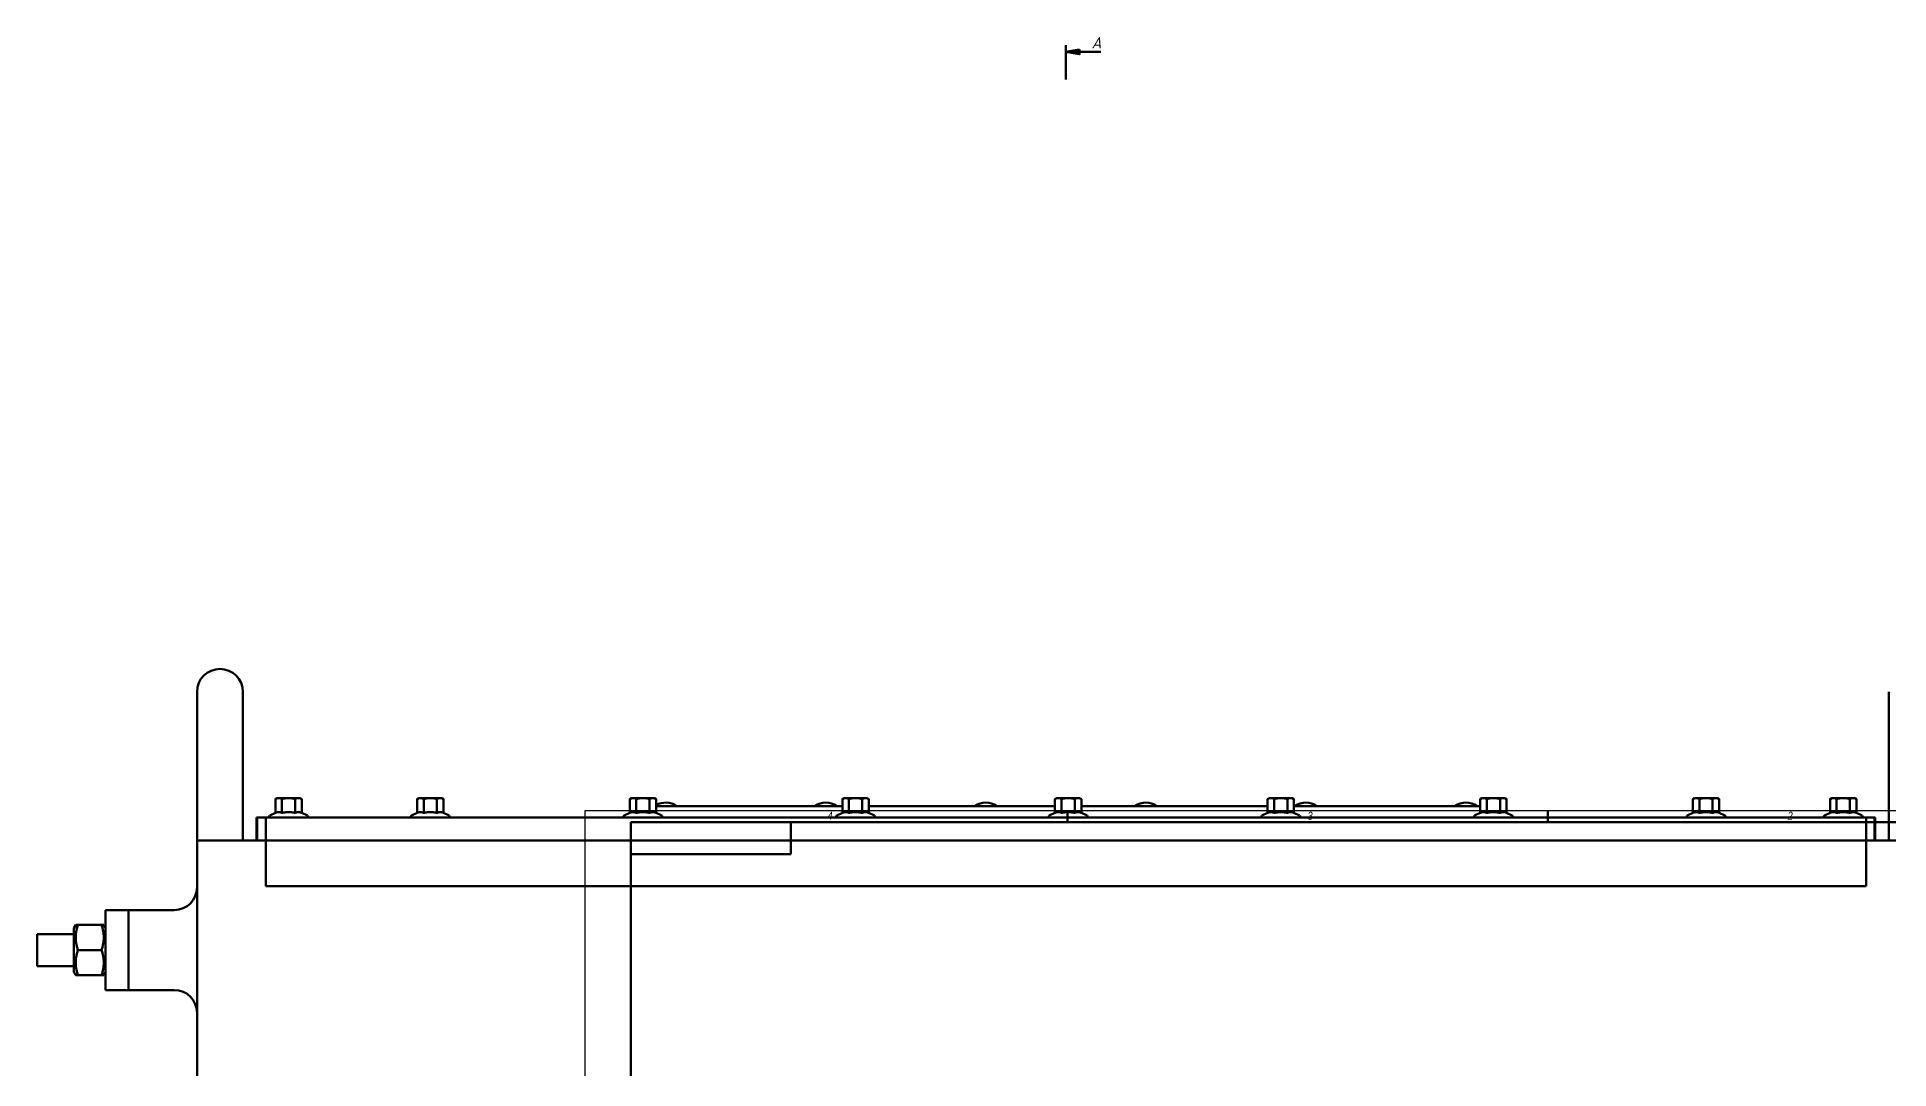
# Model space of a CAD drawing. Header units: millimetres. Extents: x -3927 to 2971, y -407 to 932.
# Drawn here: x -240 to 570, y 481 to 932 of the extents above; entities that cross this region are included whole.
import ezdxf
from ezdxf.enums import TextEntityAlignment as Align

# ---------------------------------------------------------------- set-up
doc = ezdxf.new("R2018")
doc.units = ezdxf.units.MM
doc.linetypes.add('CHAIN', pattern=[0.7087, 0.4724, -0.0591, 0.1181, -0.0591])
for name, color, linetype, lineweight in [('Видимый контур (ГОСТ)', 7, 'Continuous', 50), ('Кромка (ГОСТ)', 7, 'Continuous', 50), ('Линия  разреза (ГОСТ)', 7, 'CHAIN', 70), ('Обозначение (ГОСТ)', 7, 'Continuous', 25), ('Эскизная геометрия (ГОСТ)', 7, 'Continuous', 50)]:
    doc.layers.add(name, color=color, linetype=linetype, lineweight=lineweight)
doc.styles.add('Альтернативный текст (ГОСТ)', font='', dxfattribs={"width": 0.8})
doc.styles.add('Стиль текста110', font='GOST Common Italic.ttf', dxfattribs={"width": 0.8})
doc.styles.add('Увеличенный текст (ГОСТ)', font='GOST Common Italic.ttf')
doc.styles.get('Альтернативный текст (ГОСТ)').set_extended_font_data('Arial', italic=True)

# ---------------------------------------------------------------- blocks, each defined once
blk = doc.blocks.new('Рамки ГОСТ - A1')
at = {"layer": 'Кромка (ГОСТ)', "lineweight": 25}
for p, q in [((0, 0), (0, 594)), ((0, 594), (841, 594)), ((841, 594), (841, 0)), ((841, 0), (0, 0))]:
    blk.add_line(p, q, dxfattribs=at)
at = {"layer": 'Кромка (ГОСТ)'}
for p, q in [((211, 589), (211, 594)), ((421, 589), (421, 594)), ((631, 589), (631, 594)), ((836, 589), (20, 589)), ((20, 589), (20, 5)), ((836, 5), (836, 589)), ((836, 297), (841, 297)), ((20, 5), (836, 5)), ((211, 5), (211, 0)), ((421, 5), (421, 0)), ((631, 5), (631, 0))]:
    blk.add_line(p, q, dxfattribs=at)
at = {"layer": 'Кромка (ГОСТ)', "attachment_point": 1, "style": 'Альтернативный текст (ГОСТ)'}
for s, insert, char_height in [('\\A1;\\fArial|b0|i1;\\H3.5000;4', (106, 593.5), 3.5), ('\\A1;\\fArial|b0|i1;\\H3.5000;3', (316, 593.5), 3.5), ('\\A1;\\fArial|b0|i1;\\H3.5000;2', (526, 593.5), 3.5), ('\\A1;\\fArial|b0|i1;\\H3.5000;1', (736, 593.5), 3.5), ('\\A1;\\fArial|b0|i1;\\H3.5000;B', (16, 455.5), 3.5), ('\\A1;\\fArial|b0|i1;\\H3.5000;B', (837, 445.5), 3.5), ('\\A1;\\fArial|b0|i1;\\H3.5000;A', (16, 155), 3.5), ('\\A1;\\fArial|b0|i1;\\H3.5000;A', (837, 148.5), 3.5), ('\\A1;\\fArial|b0|i1;\\H3.5000;4', (106, 4.5), 3.5), ('\\A1;\\fArial|b0|i1;\\H3.5000;3', (316, 4.5), 3.5), ('\\A1;\\fArial|b0|i1;\\H3.5000;2', (526, 4.5), 3.5), ('\\A1;\\fArial|b0|i1;\\H3.5000;1', (736, 4.5), 3.5), ('\\A1;\\fGOST Common|b0|i1;\\H3.1700;Формат A1', (791, 4.5), 3.17)]:
    blk.add_mtext(s, dxfattribs=dict(at, insert=insert, char_height=char_height))
blk = doc.blocks.new('ГОСТ - Доп. графы 3')
at = {"layer": 'Эскизная геометрия (ГОСТ)'}
for p, q in [((0, 0), (70, 0)), ((70, 0), (70, -14)), ((70, -14), (0, -14))]:
    blk.add_line(p, q, dxfattribs=at)
at = {"layer": 'Обозначение (ГОСТ)', "style": 'Стиль текста110', "width": 0.8}
blk.add_attdef('ОБОЗНАЧЕНИЕ', text='', height=5, rotation=180, dxfattribs=at).set_placement((34.94, -6.97), align=Align.MIDDLE_CENTER)
blk = doc.blocks.new('2dTransSection0')
at = {"layer": 'Линия  разреза (ГОСТ)', "linetype": 'Continuous', "lineweight": 140}
for p, q in [((210.25, 913.9), (210.25, 928.9)), ((210.25, -403.42), (210.25, -388.42))]:
    blk.add_line(p, q, dxfattribs=at)
at = {"layer": 'Линия  разреза (ГОСТ)', "linetype": 'Continuous'}
for p, q in [((216.25, 926.9), (210.25, 925.9)), ((216.25, 925.9), (210.25, 925.9)), ((210.25, 925.9), (216.25, 924.9)), ((216.25, 924.9), (216.25, 926.9)), ((225.55, 925.9), (216.25, 925.9)), ((216.25, -399.42), (210.25, -400.42)), ((216.25, -400.42), (210.25, -400.42)), ((210.25, -400.42), (216.25, -401.42)), ((216.25, -401.42), (216.25, -399.42)), ((225.55, -400.42), (216.25, -400.42))]:
    blk.add_line(p, q, dxfattribs=at)
at = {"layer": 'Линия  разреза (ГОСТ)', "linetype": 'Continuous', "flags": 128}
for points in [[(216.25, 926.9), (210.25, 925.9), (216.25, 924.9), (216.25, 926.9)], [(216.25, -399.42), (210.25, -400.42), (216.25, -401.42), (216.25, -399.42)]]:
    blk.add_lwpolyline(points, dxfattribs=at)
at = {"layer": 'Линия  разреза (ГОСТ)'}
for points in [[(216.25, 926.9), (210.25, 925.9), (216.25, 924.9), (216.25, 926.9)], [(216.25, -399.42), (210.25, -400.42), (216.25, -401.42), (216.25, -399.42)]]:
    blk.add_solid(points, dxfattribs=at)
at = {"layer": 'Линия  разреза (ГОСТ)', "char_height": 5, "attachment_point": 7, "style": 'Увеличенный текст (ГОСТ)'}
for insert in [(221.46, 927.4), (221.46, -406.92)]:
    blk.add_mtext('A', dxfattribs=dict(at, insert=insert))

msp = doc.modelspace()

# ---------------------------------------------------------------- linework, layer by layer
at = {"layer": 'Видимый контур (ГОСТ)'}
for p, q in [((-169.75, 591), (-169.75, 646)), ((-149.75, 646), (-149.75, 588.65)), ((570.25, 588.65), (570.25, 646)), ((-134.75, 599.5), (-135.52, 599.05)), ((-134.08, 599.5), (-134.75, 599.5)), ((-129.75, 599.5), (-134.08, 599.5)), ((-125.42, 599.5), (-129.75, 599.5)), ((-124.75, 599.5), (-125.42, 599.5)), ((-124.75, 599.5), (-123.98, 599.05)), ((-72.75, 599.5), (-73.52, 599.05)), ((-72.08, 599.5), (-72.75, 599.5)), ((-67.75, 599.5), (-72.08, 599.5)), ((-63.42, 599.5), (-67.75, 599.5)), ((-62.75, 599.5), (-63.42, 599.5)), ((-62.75, 599.5), (-61.98, 599.05)), ((20.25, 599.5), (19.48, 599.05)), ((20.92, 599.5), (20.25, 599.5)), ((25.25, 599.5), (20.92, 599.5)), ((29.58, 599.5), (25.25, 599.5)), ((30.25, 599.5), (29.58, 599.5)), ((30.25, 599.5), (31.02, 599.05)), ((113.25, 599.5), (112.48, 599.05)), ((113.92, 599.5), (113.25, 599.5)), ((118.25, 599.5), (113.92, 599.5)), ((122.58, 599.5), (118.25, 599.5)), ((123.25, 599.5), (122.58, 599.5)), ((123.25, 599.5), (124.02, 599.05)), ((206.25, 599.5), (205.48, 599.05)), ((206.92, 599.5), (206.25, 599.5)), ((211.25, 599.5), (206.92, 599.5)), ((215.58, 599.5), (211.25, 599.5)), ((216.25, 599.5), (215.58, 599.5)), ((216.25, 599.5), (217.02, 599.05)), ((299.25, 599.5), (298.48, 599.05)), ((299.92, 599.5), (299.25, 599.5)), ((304.25, 599.5), (299.92, 599.5)), ((308.58, 599.5), (304.25, 599.5)), ((309.25, 599.5), (308.58, 599.5)), ((309.25, 599.5), (310.02, 599.05)), ((392.25, 599.5), (391.48, 599.05)), ((392.92, 599.5), (392.25, 599.5)), ((397.25, 599.5), (392.92, 599.5)), ((401.58, 599.5), (397.25, 599.5)), ((402.25, 599.5), (401.58, 599.5)), ((402.25, 599.5), (403.02, 599.05)), ((485.25, 599.5), (484.48, 599.05)), ((485.92, 599.5), (485.25, 599.5)), ((490.25, 599.5), (485.92, 599.5)), ((494.58, 599.5), (490.25, 599.5)), ((495.25, 599.5), (494.58, 599.5)), ((495.25, 599.5), (496.02, 599.05)), ((545.25, 599.5), (544.48, 599.05)), ((545.92, 599.5), (545.25, 599.5)), ((550.25, 599.5), (545.92, 599.5)), ((554.58, 599.5), (550.25, 599.5)), ((555.25, 599.5), (554.58, 599.5)), ((555.25, 599.5), (556.02, 599.05)), ((-135.52, 592.98), (-138, 591.83)), ((-135.52, 592.98), (-135.52, 599.05)), ((-132.64, 592.98), (-132.64, 599.05)), ((-126.86, 592.98), (-126.86, 599.05)), ((-123.98, 592.98), (-123.98, 599.05)), ((-123.98, 592.98), (-121.5, 591.83)), ((-73.52, 592.98), (-76, 591.83)), ((-73.52, 592.98), (-73.52, 599.05)), ((-70.64, 592.98), (-70.64, 599.05)), ((-64.86, 592.98), (-64.86, 599.05)), ((-61.98, 592.98), (-61.98, 599.05)), ((-61.98, 592.98), (-59.5, 591.83)), ((19.48, 592.98), (17, 591.83)), ((19.48, 592.98), (19.48, 599.05)), ((22.36, 592.98), (22.36, 599.05)), ((28.14, 592.98), (28.14, 599.05)), ((31.02, 592.98), (31.02, 599.05)), ((112.48, 596), (31.02, 596)), ((31.02, 592.98), (33.5, 591.83)), ((112.48, 592.98), (110, 591.83)), ((112.48, 592.98), (112.48, 599.05)), ((115.36, 592.98), (115.36, 599.05)), ((121.14, 592.98), (121.14, 599.05)), ((124.02, 592.98), (124.02, 599.05)), ((205.48, 596), (124.02, 596)), ((124.02, 592.98), (126.5, 591.83)), ((205.48, 592.98), (203, 591.83)), ((205.48, 592.98), (205.48, 599.05)), ((208.36, 592.98), (208.36, 599.05)), ((214.14, 592.98), (214.14, 599.05)), ((217.02, 592.98), (217.02, 599.05)), ((298.48, 596), (217.02, 596)), ((217.02, 592.98), (219.5, 591.83)), ((298.48, 592.98), (296, 591.83)), ((298.48, 592.98), (298.48, 599.05)), ((301.36, 592.98), (301.36, 599.05)), ((307.14, 592.98), (307.14, 599.05)), ((310.02, 592.98), (310.02, 599.05)), ((391.48, 596), (310.02, 596)), ((310.02, 592.98), (312.5, 591.83)), ((391.48, 592.98), (389, 591.83)), ((391.48, 592.98), (391.48, 599.05)), ((394.36, 592.98), (394.36, 599.05)), ((400.14, 592.98), (400.14, 599.05)), ((403.02, 592.98), (403.02, 599.05)), ((403.02, 592.98), (405.5, 591.83)), ((484.48, 592.98), (482, 591.83)), ((484.48, 592.98), (484.48, 599.05)), ((487.36, 592.98), (487.36, 599.05)), ((493.14, 592.98), (493.14, 599.05)), ((496.02, 592.98), (496.02, 599.05)), ((496.02, 592.98), (498.5, 591.83)), ((544.48, 592.98), (542, 591.83)), ((544.48, 592.98), (544.48, 599.05)), ((547.36, 592.98), (547.36, 599.05)), ((553.14, 592.98), (553.14, 599.05)), ((556.02, 592.98), (556.02, 599.05)), ((556.02, 592.98), (558.5, 591.83)), ((-169.75, 591), (-169.75, 581)), ((-149.75, 581), (-149.75, 588.65)), ((-143.42, 591), (-143.75, 591)), ((-143.75, 581), (-143.75, 591)), ((-143.42, 591), (-139.75, 591)), ((-143.42, 581), (-143.42, 591)), ((-139.75, 591), (560.25, 591)), ((-139.75, 581), (-139.75, 591)), ((560.25, 591), (563.92, 591)), ((560.25, 581), (560.25, 591)), ((564.25, 591), (563.92, 591)), ((563.92, 581), (563.92, 591)), ((564.25, 581), (564.25, 591)), ((570.25, 588.65), (570.25, 581)), ((-169.75, -301.68), (-169.75, 581)), ((-169.75, 581), (-139.75, 581)), ((-143.42, 581), (-139.75, 581)), ((560.25, 581), (-139.75, 581)), ((-139.75, 581), (-139.75, 561)), ((-139.75, 581), (560.25, 581)), ((560.25, 581), (590.25, 581)), ((560.25, 561), (560.25, 581)), ((560.25, 581), (563.92, 581)), ((-139.75, 561), (560.25, 561)), ((-223.65, 542.6), (-222.84, 544)), ((-222.84, 544), (-221.86, 544)), ((-221.86, 544), (-211.54, 544)), ((-211.54, 544), (-210.56, 544)), ((-209.75, 542.6), (-210.56, 544)), ((-199.75, 550.5), (-209.75, 550.5)), ((-209.75, 550.5), (-209.75, 515.5)), ((-179.75, 550.5), (-199.75, 550.5)), ((-199.75, 515.5), (-199.75, 550.5)), ((-199.75, 550.5), (-199.75, 515.5)), ((-239.75, 526), (-239.75, 540)), ((-239.75, 540), (-223.65, 540)), ((-223.65, 542.6), (-223.65, 523.4)), ((-221.86, 533), (-211.54, 533)), ((-239.75, 526), (-223.65, 526)), ((-223.65, 523.4), (-222.84, 522)), ((-221.86, 522), (-222.84, 522)), ((-221.86, 522), (-211.54, 522)), ((-210.56, 522), (-211.54, 522)), ((-209.75, 523.4), (-210.56, 522)), ((-199.75, 515.5), (-209.75, 515.5)), ((-179.75, 515.5), (-199.75, 515.5))]:
    msp.add_line(p, q, dxfattribs=at)
for centre, radius, start, end in [((-159.75, 646), 10, 0, 180), ((-137.82, 591.43), 0.434, 115, 270), ((-121.68, 591.43), 0.434, 270, 65), ((-75.82, 591.43), 0.434, 115, 270), ((-59.68, 591.43), 0.434, 270, 65), ((17.18, 591.43), 0.434, 115, 270), ((35.25, 589), 8.5, 55.43968, 119.81724), ((33.32, 591.43), 0.434, 270, 65), ((105.25, 589), 8.5, 55.43968, 124.56032), ((110.18, 591.43), 0.434, 115, 270), ((126.32, 591.43), 0.434, 270, 65), ((175.25, 589), 8.5, 55.43968, 124.56032), ((203.18, 591.43), 0.434, 115, 270), ((219.32, 591.43), 0.434, 270, 65), ((245.25, 589), 8.5, 55.43968, 124.56032), ((296.18, 591.43), 0.434, 115, 270), ((315.25, 589), 8.5, 55.43968, 124.56032), ((312.32, 591.43), 0.434, 270, 65), ((385.25, 589), 8.5, 55.43968, 124.56032), ((389.18, 591.43), 0.434, 115, 270), ((405.32, 591.43), 0.434, 270, 65), ((482.18, 591.43), 0.434, 115, 270), ((498.32, 591.43), 0.434, 270, 65), ((542.18, 591.43), 0.434, 115, 270), ((558.32, 591.43), 0.434, 270, 65), ((-179.75, 560.5), 10, 270, 0), ((-179.75, 505.5), 10, 0, 90)]:
    msp.add_arc(centre, radius, start, end, dxfattribs=at)
for points, weights in [([(-134.08, 599.5), (-134.75, 599.5), (-135.52, 599.05)], [1, 1.13093581243, 1.18718660813]), ([(-132.64, 599.05), (-133.41, 599.5), (-134.08, 599.5)], [1.18718660813, 1.13093581243, 1]), ([(-129.75, 599.5), (-131.09, 599.5), (-132.64, 599.05)], [1, 1.13093581243, 1.18718660813]), ([(-126.86, 599.05), (-128.41, 599.5), (-129.75, 599.5)], [1.18718660813, 1.13093581243, 1]), ([(-125.42, 599.5), (-126.09, 599.5), (-126.86, 599.05)], [1, 1.13093581243, 1.18718660813]), ([(-123.98, 599.05), (-124.75, 599.5), (-125.42, 599.5)], [1.18718660813, 1.13093581243, 1]), ([(-72.08, 599.5), (-72.75, 599.5), (-73.52, 599.05)], [1, 1.13093581243, 1.18718660813]), ([(-70.64, 599.05), (-71.41, 599.5), (-72.08, 599.5)], [1.18718660813, 1.13093581243, 1]), ([(-67.75, 599.5), (-69.09, 599.5), (-70.64, 599.05)], [1, 1.13093581243, 1.18718660813]), ([(-64.86, 599.05), (-66.41, 599.5), (-67.75, 599.5)], [1.18718660813, 1.13093581243, 1]), ([(-63.42, 599.5), (-64.09, 599.5), (-64.86, 599.05)], [1, 1.13093581243, 1.18718660813]), ([(-61.98, 599.05), (-62.75, 599.5), (-63.42, 599.5)], [1.18718660813, 1.13093581243, 1]), ([(20.92, 599.5), (20.25, 599.5), (19.48, 599.05)], [1, 1.13093581243, 1.18718660813]), ([(22.36, 599.05), (21.59, 599.5), (20.92, 599.5)], [1.18718660813, 1.13093581243, 1]), ([(25.25, 599.5), (23.91, 599.5), (22.36, 599.05)], [1, 1.13093581243, 1.18718660813]), ([(28.14, 599.05), (26.59, 599.5), (25.25, 599.5)], [1.18718660813, 1.13093581243, 1]), ([(29.58, 599.5), (28.91, 599.5), (28.14, 599.05)], [1, 1.13093581243, 1.18718660813]), ([(31.02, 599.05), (30.25, 599.5), (29.58, 599.5)], [1.18718660813, 1.13093581243, 1]), ([(113.92, 599.5), (113.25, 599.5), (112.48, 599.05)], [1, 1.13093581243, 1.18718660813]), ([(115.36, 599.05), (114.59, 599.5), (113.92, 599.5)], [1.18718660813, 1.13093581243, 1]), ([(118.25, 599.5), (116.91, 599.5), (115.36, 599.05)], [1, 1.13093581243, 1.18718660813]), ([(121.14, 599.05), (119.59, 599.5), (118.25, 599.5)], [1.18718660813, 1.13093581243, 1]), ([(122.58, 599.5), (121.91, 599.5), (121.14, 599.05)], [1, 1.13093581243, 1.18718660813]), ([(124.02, 599.05), (123.25, 599.5), (122.58, 599.5)], [1.18718660813, 1.13093581243, 1]), ([(206.92, 599.5), (206.25, 599.5), (205.48, 599.05)], [1, 1.13093581243, 1.18718660813]), ([(208.36, 599.05), (207.59, 599.5), (206.92, 599.5)], [1.18718660813, 1.13093581243, 1]), ([(211.25, 599.5), (209.91, 599.5), (208.36, 599.05)], [1, 1.13093581243, 1.18718660813]), ([(214.14, 599.05), (212.59, 599.5), (211.25, 599.5)], [1.18718660813, 1.13093581243, 1]), ([(215.58, 599.5), (214.91, 599.5), (214.14, 599.05)], [1, 1.13093581243, 1.18718660813]), ([(217.02, 599.05), (216.25, 599.5), (215.58, 599.5)], [1.18718660813, 1.13093581243, 1]), ([(299.92, 599.5), (299.25, 599.5), (298.48, 599.05)], [1, 1.13093581243, 1.18718660813]), ([(301.36, 599.05), (300.59, 599.5), (299.92, 599.5)], [1.18718660813, 1.13093581243, 1]), ([(304.25, 599.5), (302.91, 599.5), (301.36, 599.05)], [1, 1.13093581243, 1.18718660813]), ([(307.14, 599.05), (305.59, 599.5), (304.25, 599.5)], [1.18718660813, 1.13093581243, 1]), ([(308.58, 599.5), (307.91, 599.5), (307.14, 599.05)], [1, 1.13093581243, 1.18718660813]), ([(310.02, 599.05), (309.25, 599.5), (308.58, 599.5)], [1.18718660813, 1.13093581243, 1]), ([(392.92, 599.5), (392.25, 599.5), (391.48, 599.05)], [1, 1.13093581243, 1.18718660813]), ([(394.36, 599.05), (393.59, 599.5), (392.92, 599.5)], [1.18718660813, 1.13093581243, 1]), ([(397.25, 599.5), (395.91, 599.5), (394.36, 599.05)], [1, 1.13093581243, 1.18718660813]), ([(400.14, 599.05), (398.59, 599.5), (397.25, 599.5)], [1.18718660813, 1.13093581243, 1]), ([(401.58, 599.5), (400.91, 599.5), (400.14, 599.05)], [1, 1.13093581243, 1.18718660813]), ([(403.02, 599.05), (402.25, 599.5), (401.58, 599.5)], [1.18718660813, 1.13093581243, 1]), ([(485.92, 599.5), (485.25, 599.5), (484.48, 599.05)], [1, 1.13093581243, 1.18718660813]), ([(487.36, 599.05), (486.59, 599.5), (485.92, 599.5)], [1.18718660813, 1.13093581243, 1]), ([(490.25, 599.5), (488.91, 599.5), (487.36, 599.05)], [1, 1.13093581243, 1.18718660813]), ([(493.14, 599.05), (491.59, 599.5), (490.25, 599.5)], [1.18718660813, 1.13093581243, 1]), ([(494.58, 599.5), (493.91, 599.5), (493.14, 599.05)], [1, 1.13093581243, 1.18718660813]), ([(496.02, 599.05), (495.25, 599.5), (494.58, 599.5)], [1.18718660813, 1.13093581243, 1]), ([(545.92, 599.5), (545.25, 599.5), (544.48, 599.05)], [1, 1.13093581243, 1.18718660813]), ([(547.36, 599.05), (546.59, 599.5), (545.92, 599.5)], [1.18718660813, 1.13093581243, 1]), ([(550.25, 599.5), (548.91, 599.5), (547.36, 599.05)], [1, 1.13093581243, 1.18718660813]), ([(553.14, 599.05), (551.59, 599.5), (550.25, 599.5)], [1.18718660813, 1.13093581243, 1]), ([(554.58, 599.5), (553.91, 599.5), (553.14, 599.05)], [1, 1.13093581243, 1.18718660813]), ([(556.02, 599.05), (555.25, 599.5), (554.58, 599.5)], [1.18718660813, 1.13093581243, 1]), ([(-135.52, 592.98), (-134.08, 593.65), (-132.64, 592.98)], [1.22981875456, 1.420072378, 1.22981875456]), ([(-132.64, 592.98), (-129.75, 593.65), (-126.86, 592.98)], [1.22981875456, 1.420072378, 1.22981875456]), ([(-126.86, 592.98), (-125.42, 593.65), (-123.98, 592.98)], [1.22981875456, 1.420072378, 1.22981875456]), ([(-73.52, 592.98), (-72.08, 593.65), (-70.64, 592.98)], [1.22981875456, 1.420072378, 1.22981875456]), ([(-70.64, 592.98), (-67.75, 593.65), (-64.86, 592.98)], [1.22981875456, 1.420072378, 1.22981875456]), ([(-64.86, 592.98), (-63.42, 593.65), (-61.98, 592.98)], [1.22981875456, 1.420072378, 1.22981875456]), ([(19.48, 592.98), (20.92, 593.65), (22.36, 592.98)], [1.22981875456, 1.420072378, 1.22981875456]), ([(22.36, 592.98), (25.25, 593.65), (28.14, 592.98)], [1.22981875456, 1.420072378, 1.22981875456]), ([(28.14, 592.98), (29.58, 593.65), (31.02, 592.98)], [1.22981875456, 1.420072378, 1.22981875456]), ([(112.48, 592.98), (113.92, 593.65), (115.36, 592.98)], [1.22981875456, 1.420072378, 1.22981875456]), ([(115.36, 592.98), (118.25, 593.65), (121.14, 592.98)], [1.22981875456, 1.420072378, 1.22981875456]), ([(121.14, 592.98), (122.58, 593.65), (124.02, 592.98)], [1.22981875456, 1.420072378, 1.22981875456]), ([(205.48, 592.98), (206.92, 593.65), (208.36, 592.98)], [1.22981875456, 1.420072378, 1.22981875456]), ([(208.36, 592.98), (211.25, 593.65), (214.14, 592.98)], [1.22981875456, 1.420072378, 1.22981875456]), ([(214.14, 592.98), (215.58, 593.65), (217.02, 592.98)], [1.22981875456, 1.420072378, 1.22981875456]), ([(298.48, 592.98), (299.92, 593.65), (301.36, 592.98)], [1.22981875456, 1.420072378, 1.22981875456]), ([(301.36, 592.98), (304.25, 593.65), (307.14, 592.98)], [1.22981875456, 1.420072378, 1.22981875456]), ([(307.14, 592.98), (308.58, 593.65), (310.02, 592.98)], [1.22981875456, 1.420072378, 1.22981875456]), ([(391.48, 592.98), (392.92, 593.65), (394.36, 592.98)], [1.22981875456, 1.420072378, 1.22981875456]), ([(394.36, 592.98), (397.25, 593.65), (400.14, 592.98)], [1.22981875456, 1.420072378, 1.22981875456]), ([(400.14, 592.98), (401.58, 593.65), (403.02, 592.98)], [1.22981875456, 1.420072378, 1.22981875456]), ([(484.48, 592.98), (485.92, 593.65), (487.36, 592.98)], [1.22981875456, 1.420072378, 1.22981875456]), ([(487.36, 592.98), (490.25, 593.65), (493.14, 592.98)], [1.22981875456, 1.420072378, 1.22981875456]), ([(493.14, 592.98), (494.58, 593.65), (496.02, 592.98)], [1.22981875456, 1.420072378, 1.22981875456]), ([(544.48, 592.98), (545.92, 593.65), (547.36, 592.98)], [1.22981875456, 1.420072378, 1.22981875456]), ([(547.36, 592.98), (550.25, 593.65), (553.14, 592.98)], [1.22981875456, 1.420072378, 1.22981875456]), ([(553.14, 592.98), (554.58, 593.65), (556.02, 592.98)], [1.22981875456, 1.420072378, 1.22981875456]), ([(-221.86, 544), (-223.69, 538.5), (-221.86, 533)], [1.16447314344, 1.34461776565, 1.16447314344]), ([(-211.54, 533), (-209.71, 538.5), (-211.54, 544)], [1.16447314344, 1.34461776565, 1.16447314344]), ([(-221.86, 533), (-223.69, 527.5), (-221.86, 522)], [1.16447314344, 1.34461776565, 1.16447314344]), ([(-211.54, 522), (-209.71, 527.5), (-211.54, 533)], [1.16447314344, 1.34461776565, 1.16447314344])]:
    msp.add_rational_spline(points, weights, degree=2, dxfattribs=at)

# ---------------------------------------------------------------- block references
msp.add_blockref('Рамки ГОСТ - A1', (0, 0))
ref = msp.add_blockref('ГОСТ - Доп. графы 3', (20, 589))
lines = msp.add_mtext('\\W0.8000;', dxfattribs={"layer": 'Обозначение (ГОСТ)', "insert": (54.94, 582.03), "char_height": 5, "width": 70.1248, "attachment_point": 5, "rotation": 180, "style": 'Стиль текста110'})
ref.add_attrib('ОБОЗНАЧЕНИЕ', '', (54.94, 582.03)).embed_mtext(lines)
at = {"layer": 'Линия  разреза (ГОСТ)'}
msp.add_blockref('2dTransSection0', (0, 0), dxfattribs=at)

doc.saveas('drawing.dxf')
